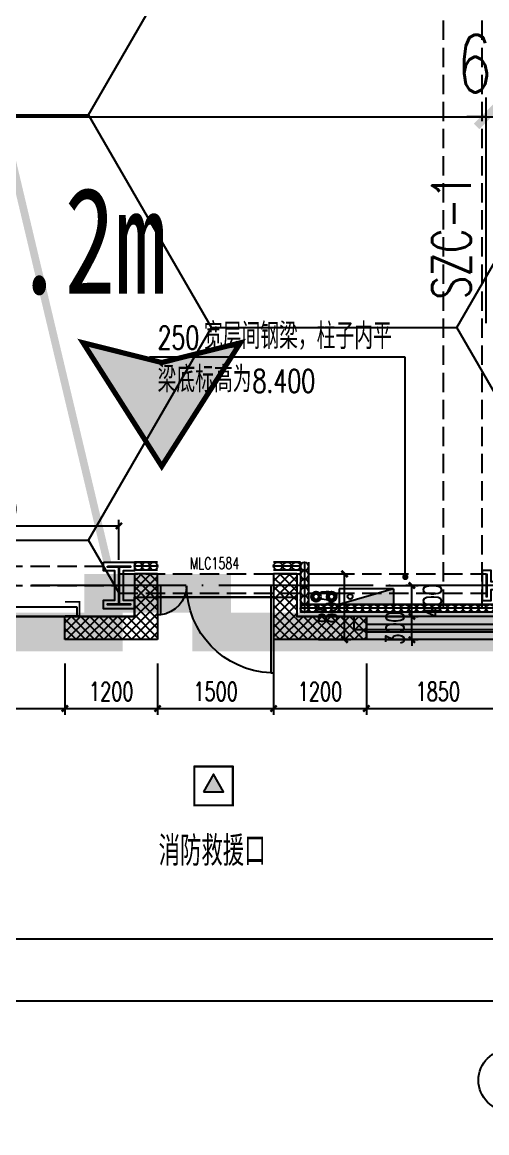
# Model space of a CAD drawing. Extents: x -821772 to -21949, y 506164 to 1049594.
# Drawn here: x -216756 to -210746, y 734747 to 749100 of the extents above; entities that cross this region are included whole.
import ezdxf
from ezdxf.enums import TextEntityAlignment as Align
from ezdxf.xclip import XClip

# ---------------------------------------------------------------- set-up
doc = ezdxf.new("R2010")
doc.units = 0
doc.header["$LTSCALE"] = 1000
doc.header["$MEASUREMENT"] = 0
doc.header["$XCLIPFRAME"] = 2
for name, pattern in [('10平面20250807_t3$0$10平面$0$DASH', [0.35, 0.25, -0.1]), ('10平面20250807_t3$0$CENTER', [2, 1.25, -0.25, 0.25, -0.25]), ('10平面20250807_t3$0$DASH', [0.35, 0.25, -0.1]), ('10平面20250807_t3$0$DOTE', [2.42, 2, -0.2, 0.02, -0.2]), ('ACAD_ISO04W100', [30.5, 24, -3, 0.5, -3]), ('DASH', [0.35, 0.25, -0.1])]:
    doc.linetypes.add(name, pattern=pattern)
doc.layers.get('Defpoints').update_dxf_attribs({"color": 210})
for name, color, linetype, lineweight in [('1-防火分区线', 201, 'DASH', 50), ('10平面20250807_t3$0$LG-ZF消防', 1, 'Continuous', 60), ('10平面20250807_t3$0$S-col', 8, 'Continuous', 0), ('10平面20250807_t3$0$THIN', 8, 'Continuous', 0), ('10平面20250807_t3$0$柱间支撑', 8, '10平面20250807_t3$0$CENTER', 0), ('s疏散距离', 1, 'ACAD_ISO04W100', 18)]:
    doc.layers.add(name, color=color, linetype=linetype, lineweight=lineweight)
for name, color, linetype in [('10平面20250807_t3$0$10平面$0$WINDOW', 8, 'Continuous'), ('10平面20250807_t3$0$10平面$0$WINDOW_TEXT', 8, 'Continuous'), ('10平面20250807_t3$0$A-AXIS-D', 8, 'Continuous'), ('10平面20250807_t3$0$A-AXIS-DOTE', 8, '10平面20250807_t3$0$DOTE'), ('10平面20250807_t3$0$A-AXIS-DP', 8, 'Continuous'), ('10平面20250807_t3$0$A-AXIS-SYMB', 8, 'Continuous'), ('10平面20250807_t3$0$A-HATCH-2', 8, 'Continuous'), ('10平面20250807_t3$0$A-HRAIL', 8, 'Continuous'), ('10平面20250807_t3$0$A-LIN-V', 8, 'Continuous'), ('10平面20250807_t3$0$A-SFCE', 8, 'Continuous'), ('10平面20250807_t3$0$A-TEXT', 8, 'Continuous'), ('10平面20250807_t3$0$A-WINDOW', 8, 'Continuous'), ('10平面20250807_t3$0$AS-WALL', 8, 'Continuous'), ('10平面20250807_t3$0$AS-结构边线层', 8, 'Continuous'), ('10平面20250807_t3$0$DIM_SYMB', 8, 'Continuous'), ('10平面20250807_t3$0$PUB_HATCH', 8, 'Continuous'), ('10平面20250807_t3$0$PUB_TEXT', 8, 'Continuous'), ('10平面20250807_t3$0$RP-N2-01$0$$0$A-WIND-J', 8, 'Continuous'), ('10平面20250807_t3$0$RP-N2-01$0$A-WIND-J', 8, 'Continuous'), ('10平面20250807_t3$0$SB_ZF消火栓', 10, 'Continuous'), ('10平面20250807_t3$0$建-窗', 8, 'Continuous'), ('10平面20250807_t3$0$建-门窗编号', 8, 'Continuous'), ('PUB_HATCH', 8, 'Continuous'), ('SPACE', 7, 'Continuous'), ('指示', 1, 'Continuous')]:
    doc.layers.add(name, color=color, linetype=linetype)
doc.styles.add('10平面20250807_t3$0$10平面$0$_TCH_WINDOW', font='SIMPLEX', dxfattribs={"height": 3.5, "bigfont": 'GBCBIG'})
doc.styles.add('10平面20250807_t3$0$_TCH_DIM', font='SIMPLEX', dxfattribs={"bigfont": 'GBCBIG'})
doc.styles.add('10平面20250807_t3$0$_TCH_DIM_T3', font='SIMPLEX', dxfattribs={"width": 0.705882, "bigfont": 'GBCBIG'})
doc.styles.add('10平面20250807_t3$0$A-WIN-LABEL', font='SIMPLEX', dxfattribs={"bigfont": 'GBCBIG'})
doc.styles.add('10平面20250807_t3$0$TSSD_Rein', font='tj-romans1.shx', dxfattribs={"width": 0.7, "bigfont": 'tj-hztxt.shx'})
doc.styles.add('黑体', font='simhei.ttf', dxfattribs={"width": 0.7})
doc.dimstyles.new('10平面20250807_t3$0$_TCH_ARCH&&100', dxfattribs={"dimtxt": 297.5, "dimasz": 100, "dimexe": 100, "dimexo": 100, "dimgap": 126.25, "dimtad": 1, "dimdec": 0, "dimzin": 0, "dimdsep": 46, "dimtxsty": '10平面20250807_t3$0$_TCH_DIM_T3', "dimblk": '10平面20250807_t3$0$_ArchTick', "dimcen": 0.09, "dimclrt": 7, "dimazin": 2, "dimtfac": 1, "dimtdec": 0, "dimtix": 1, "dimtmove": 2, "dimatfit": 3, "dimfxl": 0, "dimtolj": 1, "dimtzin": 0, "dimarcsym": 0})
doc.dimstyles.new('10平面20250807_t3$0$_TCH_ARCH&&250', dxfattribs={"dimtxt": 743.75, "dimasz": 250, "dimexe": 250, "dimexo": 250, "dimgap": 315.625, "dimtad": 1, "dimdec": 0, "dimzin": 0, "dimdsep": 46, "dimtxsty": '10平面20250807_t3$0$_TCH_DIM_T3', "dimblk": '10平面20250807_t3$0$_ArchTick', "dimcen": 0.09, "dimclrt": 7, "dimazin": 2, "dimtfac": 1, "dimtdec": 0, "dimtix": 1, "dimtmove": 2, "dimatfit": 3, "dimfxl": 0, "dimtolj": 1, "dimtzin": 0, "dimarcsym": 0})
doc.dimstyles.new('10平面20250807_t3$0$_TCH_ARCH&&80', dxfattribs={"dimtxt": 238, "dimasz": 80, "dimexe": 80, "dimexo": 80, "dimgap": 101, "dimtad": 1, "dimdec": 0, "dimzin": 0, "dimdsep": 46, "dimtxsty": '10平面20250807_t3$0$_TCH_DIM_T3', "dimblk": '10平面20250807_t3$0$_ArchTick', "dimcen": 0.09, "dimclrt": 7, "dimazin": 2, "dimtfac": 1, "dimtdec": 0, "dimtix": 1, "dimtmove": 2, "dimatfit": 3, "dimfxl": 0, "dimtolj": 1, "dimtzin": 0, "dimarcsym": 0})
pattern_1 = [(45, (60, 0), (-60.0001, 60.0001), []), (135, (60, 0), (-60.0001, -60.0001), [])]

# ---------------------------------------------------------------- blocks, each defined once
blk = doc.blocks.new('指示')
at = {"layer": '指示'}
blk.add_hatch(color=8, dxfattribs=at).paths.add_polyline_path([(-248568, -61667), (-245540, -56919), (-242513, -61667), (-245540, -60909)])
at = {"layer": '指示', "color": 240, "const_width": 200}
blk.add_lwpolyline([(-248568, -61667), (-245540, -56919), (-242513, -61667), (-245540, -60909)], close=True, dxfattribs=at)
blk = doc.blocks.new('10平面20250807_t3$0$_ArchTick')
at = {"color": 0, "linetype": 'ByBlock', "const_width": 0.4}
blk.add_lwpolyline([(-0.5, -0.5), (0.5, 0.5)], dxfattribs=at)
blk = doc.blocks.new('*D10015')
at = {"layer": '10平面20250807_t3$0$A-AXIS-D', "color": 0, "lineweight": -2}
for p, q in [((-6218, -66440), (-6218, -67667)), ((10282, -66440), (10282, -67667)), ((-6218, -67567), (10282, -67567))]:
    blk.add_line(p, q, dxfattribs=at)
at = {"layer": 'Defpoints', "color": 0}
for p in [(-6218, -66340), (10282, -66340), (10282, -67567)]:
    blk.add_point(p, dxfattribs=at)
at = {"layer": '10平面20250807_t3$0$A-AXIS-D', "color": 0, "lineweight": -2, "xscale": 100, "yscale": 100, "zscale": 100, "rotation": 180}
blk.add_blockref('10平面20250807_t3$0$_ArchTick', (-6218, -67567), dxfattribs=at)
at = {"layer": '10平面20250807_t3$0$A-AXIS-D', "color": 0, "lineweight": -2, "xscale": 100, "yscale": 100, "zscale": 100}
blk.add_blockref('10平面20250807_t3$0$_ArchTick', (10282, -67567), dxfattribs=at)
at = {"layer": '10平面20250807_t3$0$A-AXIS-D', "color": 7, "insert": (2032, -67292), "char_height": 297.5, "attachment_point": 5, "style": '10平面20250807_t3$0$_TCH_DIM_T3'}
blk.add_mtext('\\A1;16500', dxfattribs=at)
blk = doc.blocks.new('*D10024')
at = {"layer": '10平面20250807_t3$0$A-AXIS-D', "color": 0, "lineweight": -2}
for p, q in [((-33818, -66540), (-33818, -68467)), ((92682, -66540), (92682, -68467)), ((-33818, -68367), (92682, -68367))]:
    blk.add_line(p, q, dxfattribs=at)
at = {"layer": 'Defpoints', "color": 0}
for p in [(-33818, -66440), (92682, -66440), (92682, -68367)]:
    blk.add_point(p, dxfattribs=at)
at = {"layer": '10平面20250807_t3$0$A-AXIS-D', "color": 0, "lineweight": -2, "xscale": 100, "yscale": 100, "zscale": 100, "rotation": 180}
blk.add_blockref('10平面20250807_t3$0$_ArchTick', (-33818, -68367), dxfattribs=at)
at = {"layer": '10平面20250807_t3$0$A-AXIS-D', "color": 0, "lineweight": -2, "xscale": 100, "yscale": 100, "zscale": 100}
blk.add_blockref('10平面20250807_t3$0$_ArchTick', (92682, -68367), dxfattribs=at)
at = {"layer": '10平面20250807_t3$0$A-AXIS-D', "color": 7, "insert": (29432, -68092), "char_height": 297.5, "attachment_point": 5, "style": '10平面20250807_t3$0$_TCH_DIM_T3'}
blk.add_mtext('\\A1;126500', dxfattribs=at)
blk = doc.blocks.new('*D10149')
at = {"layer": '10平面20250807_t3$0$A-AXIS-DP', "color": 0, "lineweight": -2}
for p, q in [((2032, -62670), (2032, -62150)), ((2032, -62230), (5232, -62230)), ((5232, -62670), (5232, -62150))]:
    blk.add_line(p, q, dxfattribs=at)
at = {"layer": 'Defpoints', "color": 0}
for p in [(5232, -62230), (2032, -62750), (5232, -62750)]:
    blk.add_point(p, dxfattribs=at)
at = {"layer": '10平面20250807_t3$0$A-AXIS-DP', "color": 0, "lineweight": -2, "xscale": 80, "yscale": 80, "zscale": 80, "rotation": 180}
blk.add_blockref('10平面20250807_t3$0$_ArchTick', (2032, -62230), dxfattribs=at)
at = {"layer": '10平面20250807_t3$0$A-AXIS-DP', "color": 0, "lineweight": -2, "xscale": 80, "yscale": 80, "zscale": 80}
blk.add_blockref('10平面20250807_t3$0$_ArchTick', (5232, -62230), dxfattribs=at)
at = {"layer": '10平面20250807_t3$0$A-AXIS-DP', "color": 7, "insert": (3632, -62010), "char_height": 238, "attachment_point": 5, "style": '10平面20250807_t3$0$_TCH_DIM_T3'}
blk.add_mtext('\\A1;3200', dxfattribs=at)
blk = doc.blocks.new('10平面20250807_t3$0$10平面$0$$DorLib2D$00000126')
at = {"color": 0, "linetype": 'Continuous'}
for p, q in [((-0.532, 0.5), (-0.532, 0.9)), ((0.532, 0.9), (0.532, 0.5))]:
    blk.add_line(p, q, dxfattribs=at)
at = {"color": 0, "linetype": '10平面20250807_t3$0$10平面$0$DASH'}
for p, q in [((-0.532, 0.9), (0.532, 0.9)), ((-0.532, 0.5), (0.532, 0.5))]:
    blk.add_line(p, q, dxfattribs=at)
blk = doc.blocks.new('10平面20250807_t3$0$DOOR2DLIB$SYSLIB$00000123')
at = {"color": 0}
for p, q in [((0.475, -0.0014), (0.475, 0.7521)), ((0.475, 0.7521), (0.5, 0.7521)), ((0.5, -0.0014), (0.5, 0.7521)), ((-0.5, 0), (-0.5, 0.252)), ((-0.475, 0.252), (-0.5, 0.252)), ((-0.475, 0), (-0.475, 0.252)), ((-0.475, 0), (-0.5, 0)), ((0.475, -0.0014), (0.5, -0.0014))]:
    blk.add_line(p, q, dxfattribs=at)
for centre, radius, start, end in [((0.5046, -0.0019), 0.7546, 92.24927, 179.72377), ((-0.5008, 0.0026), 0.2508, 359.78987, 84.09744)]:
    blk.add_arc(centre, radius, start, end, dxfattribs=at)
blk = doc.blocks.new('10平面20250807_t3$0$G$C325EBD4F')
at = {"layer": '10平面20250807_t3$0$PUB_HATCH'}
h = blk.add_hatch(dxfattribs=at)
h.set_pattern_fill('多孔材料', color=256, scale=30, style=0)
h.set_pattern_definition(pattern_1)
h.paths.add_polyline_path([(3700, -50), (3700, 250), (3400, 250)])
h = blk.add_hatch(dxfattribs=at)
h.set_pattern_fill('多孔材料', color=256, scale=30, style=0)
h.set_pattern_definition(pattern_1)
h.paths.add_polyline_path([(3700, -50), (3400, 250), (3400, -300), (3700, -600)])
h = blk.add_hatch(dxfattribs=at)
h.set_pattern_fill('多孔材料', color=256, scale=30, style=0)
h.set_pattern_definition(pattern_1)
h.paths.add_polyline_path([(5500, 250), (5200, 250), (5200, -50)])
h = blk.add_hatch(dxfattribs=at)
h.set_pattern_fill('多孔材料', color=256, scale=30, style=0)
h.set_pattern_definition(pattern_1)
h.paths.add_polyline_path([(5500, 250), (5200, -50), (5200, -600), (5500, -300)])
h = blk.add_hatch(dxfattribs=at)
h.set_pattern_fill('多孔材料', color=256, scale=30, style=0)
h.set_pattern_definition(pattern_1)
h.paths.add_polyline_path([(3700, -600), (3400, -300), (2500, -300), (2500, -600)])
h = blk.add_hatch(dxfattribs=at)
h.set_pattern_fill('多孔材料', color=256, scale=30, style=0)
h.set_pattern_definition(pattern_1)
h.paths.add_polyline_path([(6400, -300), (5500, -300), (5200, -600), (6400, -600)])
at = {"layer": '10平面20250807_t3$0$10平面$0$WINDOW'}
blk.add_line((5200, -50), (3700, -50), dxfattribs=at)
at = {"layer": '10平面20250807_t3$0$AS-WALL'}
for p, q in [((3700, 250), (3400, 250)), ((3400, 250), (3400, -300)), ((3700, -50), (3700, 250)), ((5500, 250), (5200, 250)), ((5200, 250), (5200, -50)), ((5500, 250), (5500, -300)), ((3700, -50), (3700, -600)), ((5200, -50), (5200, -600)), ((3400, -300), (2500, -300)), ((2500, -600), (2500, -300)), ((6400, -300), (5500, -300)), ((6400, -600), (6400, -300)), ((3700, -600), (2500, -600)), ((6400, -600), (5200, -600))]:
    blk.add_line(p, q, dxfattribs=at)
at = {"layer": '10平面20250807_t3$0$10平面$0$WINDOW'}
ref = blk.add_blockref('10平面20250807_t3$0$DOOR2DLIB$SYSLIB$00000123', (4450, 100), dxfattribs=dict(at, xscale=-1500, yscale=1500, zscale=300, rotation=180.0000000000445))
ref.add_attrib('A', 'MLC1584', (4117, 313), dxfattribs={"layer": '10平面20250807_t3$0$10平面$0$WINDOW_TEXT', "ltscale": 500, "height": 148.8, "style": '10平面20250807_t3$0$10平面$0$_TCH_WINDOW', "width": 0.705882})
ref = blk.add_blockref('10平面20250807_t3$0$10平面$0$$DorLib2D$00000126', (0, -450), dxfattribs=dict(at, xscale=5000, yscale=-300, zscale=300, rotation=180.0000000000008))
ref.add_attrib('A', 'JLM5050', (-301, -594), dxfattribs={"layer": '10平面20250807_t3$0$10平面$0$WINDOW_TEXT', "ltscale": 500, "height": 148.8, "style": '10平面20250807_t3$0$10平面$0$_TCH_WINDOW', "width": 0.705882})
blk = doc.blocks.new('10平面20250807_t3$0$43243')
at = {"layer": '10平面20250807_t3$0$AS-结构边线层'}
blk.add_lwpolyline([(-230898, 832220), (-254254, 760236), (-254254, 741420), (-248304, 741420), (-248304, 741670), (-246204, 741670), (-246204, 741420), (-231804, 741420), (-231804, 741670), (-229704, 741670), (-229704, 741420), (-228964, 741420), (-228964, 741250), (-222244, 741250), (-222244, 741420), (-215304, 741420), (-215304, 741670), (-213204, 741670), (-213204, 741420), (-212464, 741420), (-212464, 741250), (-205744, 741250)], dxfattribs=at)
blk = doc.blocks.new('10平面20250807_t3$0$_FZH')
at = {"layer": '10平面20250807_t3$0$A-HATCH-2'}
blk.add_lwpolyline([(-0.437, -0.25), (-0.437, 0.25), (-0.297, 0.25), (-0.297, 0.067), (0.298, 0.067), (0.298, 0.25), (0.438, 0.25), (0.438, -0.25), (0.298, -0.25), (0.298, -0.068), (-0.297, -0.068), (-0.297, -0.25)], close=True, dxfattribs=at)
at = {"layer": '10平面20250807_t3$0$S-col'}
blk.add_lwpolyline([(-0.375, -0.188), (-0.375, 0.187), (-0.36, 0.187), (-0.36, 0.005), (0.36, 0.005), (0.36, 0.187), (0.375, 0.187), (0.375, -0.188), (0.36, -0.188), (0.36, -0.005), (-0.36, -0.005), (-0.36, -0.188)], close=True, dxfattribs=at)
blk = doc.blocks.new('10平面20250807_t3$0$342343243')
at = {"layer": '10平面20250807_t3$0$A-AXIS-DP', "color": 5}
blk.add_lwpolyline([(-155704, 832070), (-155404, 832070), (-155404, 832058), (-155550, 832058), (-155550, 831582), (-155404, 831582), (-155404, 831570), (-155704, 831570), (-155704, 831582), (-155558, 831582), (-155558, 832058), (-155704, 832058), (-155704, 832070)], close=True, dxfattribs=at)
at = {"layer": '10平面20250807_t3$0$A-HATCH-2'}
blk.add_lwpolyline([(-155754, 832120), (-155354, 832120), (-155354, 832008), (-155500, 832008), (-155500, 831632), (-155354, 831632), (-155354, 831520), (-155754, 831520), (-155754, 831632), (-155608, 831632), (-155608, 832008), (-155754, 832008)], close=True, dxfattribs=at)
blk = doc.blocks.new('10平面20250807_t3$0$w4234324')
at = {"xscale": 800.0000000000005, "yscale": 800.0000000000005, "zscale": 800.0000000000005}
blk.add_blockref('10平面20250807_t3$0$_FZH', (-210454, 741820), dxfattribs=at)
blk.add_blockref('10平面20250807_t3$0$_FZH', (-210454, 741820), dxfattribs=at)
at = {"layer": '10平面20250807_t3$0$A-AXIS-DP'}
blk.add_blockref('10平面20250807_t3$0$342343243', (-59950, -90000), dxfattribs=at)
blk = doc.blocks.new('*D10442')
at = {"layer": '10平面20250807_t3$0$A-WINDOW', "color": 0, "lineweight": -2}
for p, q in [((-210754, 745210), (-210754, 748127)), ((-210154, 745210), (-210154, 748127)), ((-210754, 747877), (-211004, 747877)), ((-210754, 747877), (-210154, 747877)), ((-210154, 747877), (-209904, 747877))]:
    blk.add_line(p, q, dxfattribs=at)
at = {"layer": 'Defpoints', "color": 0}
for p in [(-210154, 747877), (-210754, 744960), (-210154, 744960)]:
    blk.add_point(p, dxfattribs=at)
at = {"layer": '10平面20250807_t3$0$A-WINDOW', "color": 0, "lineweight": -2, "xscale": 250, "yscale": 250, "zscale": 250}
blk.add_blockref('10平面20250807_t3$0$_ArchTick', (-210754, 747877), dxfattribs=at)
at = {"layer": '10平面20250807_t3$0$A-WINDOW', "color": 0, "lineweight": -2, "xscale": 250, "yscale": 250, "zscale": 250, "rotation": 180}
blk.add_blockref('10平面20250807_t3$0$_ArchTick', (-210154, 747877), dxfattribs=at)
at = {"layer": '10平面20250807_t3$0$A-WINDOW', "color": 7, "insert": (-210454, 748564), "char_height": 743.8, "attachment_point": 5, "style": '10平面20250807_t3$0$_TCH_DIM_T3'}
blk.add_mtext('\\A1;600', dxfattribs=at)
blk = doc.blocks.new('*D10443')
at = {"layer": '10平面20250807_t3$0$A-WINDOW', "color": 0, "lineweight": -2}
for p, q in [((-226654, 745210), (-226654, 748127)), ((-210754, 745210), (-210754, 748127)), ((-226654, 747877), (-210754, 747877))]:
    blk.add_line(p, q, dxfattribs=at)
at = {"layer": 'Defpoints', "color": 0}
for p in [(-210754, 747877), (-226654, 744960), (-210754, 744960)]:
    blk.add_point(p, dxfattribs=at)
at = {"layer": '10平面20250807_t3$0$A-WINDOW', "color": 0, "lineweight": -2, "xscale": 250, "yscale": 250, "zscale": 250, "rotation": 180}
blk.add_blockref('10平面20250807_t3$0$_ArchTick', (-226654, 747877), dxfattribs=at)
at = {"layer": '10平面20250807_t3$0$A-WINDOW', "color": 0, "lineweight": -2, "xscale": 250, "yscale": 250, "zscale": 250}
blk.add_blockref('10平面20250807_t3$0$_ArchTick', (-210754, 747877), dxfattribs=at)
at = {"layer": '10平面20250807_t3$0$A-WINDOW', "color": 7, "insert": (-218704, 748564), "char_height": 743.8, "attachment_point": 5, "style": '10平面20250807_t3$0$_TCH_DIM_T3'}
blk.add_mtext('\\A1;15900', dxfattribs=at)
blk = doc.blocks.new('10平面20250807_t3$0$RP-N2-01$0$$0$xfjy')
at = {"layer": '10平面20250807_t3$0$RP-N2-01$0$$0$A-WIND-J'}
h = blk.add_hatch(color=256, dxfattribs=at)
h.dxf.hatch_style = 1
h.paths.add_polyline_path([(1141876, -26214), (1142135, -26214), (1142005, -25989)])
at = {"layer": '10平面20250807_t3$0$RP-N2-01$0$$0$A-WIND-J', "const_width": 25}
blk.add_lwpolyline([(1141755, -25889), (1141755, -26389), (1142255, -26389), (1142255, -25889)], close=True, dxfattribs=at)
at = {"layer": '10平面20250807_t3$0$RP-N2-01$0$$0$A-WIND-J'}
for points in [[(1141755, -26389), (1142255, -26389), (1142255, -25889), (1141755, -25889)], [(1141876, -26214), (1142135, -26214), (1142005, -25989)]]:
    blk.add_lwpolyline(points, close=True, dxfattribs=at)
blk = doc.blocks.new('10平面20250807_t3$0$RP-N2-01$0$xfjy')
at = {"layer": '10平面20250807_t3$0$RP-N2-01$0$$0$A-WIND-J'}
blk.add_blockref('10平面20250807_t3$0$RP-N2-01$0$$0$xfjy', (0, 0), dxfattribs=at)
blk = doc.blocks.new('10平面20250807_t3$0$1232')
at = {"layer": '10平面20250807_t3$0$RP-N2-01$0$A-WIND-J'}
blk.add_blockref('10平面20250807_t3$0$RP-N2-01$0$xfjy', (-1356285, 765369, 0), dxfattribs=at)
at = {"layer": '10平面20250807_t3$0$A-TEXT', "style": '10平面20250807_t3$0$_TCH_DIM'}
blk.add_text('消防救援口', height=384.1, dxfattribs=at).set_placement((-214991, 738197, 0))
blk = doc.blocks.new('10平面20250807_t3$0$23124232432')
at = {"layer": '10平面20250807_t3$0$THIN', "style": '10平面20250807_t3$0$TSSD_Rein', "width": 0.7}
blk.add_text('SZC-1', height=500, rotation=90, dxfattribs=at).set_placement((-210804, 746320), align=Align.BOTTOM_CENTER)
blk = doc.blocks.new('10平面20250807_t3$0$3333')
at = {"layer": '10平面20250807_t3$0$A-SFCE', "const_width": 20}
blk.add_lwpolyline([(-227064, 766320), (-227064, 766510), (-227244, 766510), (-227244, 766320)], dxfattribs=at)
blk = doc.blocks.new('10平面20250807_t3$0$99平面图例外参$0$$LinePat$圆环')
for points in [[(0, 150), (300, 150)], [(0, 0), (300, 0)], [(0, -150), (300, -150)]]:
    blk.add_lwpolyline(points)
at = {"color": 0}
blk.add_circle((150, 0), 150, dxfattribs=at)
blk = doc.blocks.new('10平面20250807_t3$0$34242343243')
at = {"layer": '10平面20250807_t3$0$A-HRAIL'}
for p, xscale, yscale, zscale, rotation in [((-215204, 742070), 0.333333312028715, 0.3333333333333333, 0.3333333333333333, 180), ((-215104, 742070), 0.333333312028715, 0.3333333333333333, 0.3333333333333333, 180), ((-215004, 742070), 0.333333312028715, 0.3333333333333333, 0.3333333333333333, 180), ((-213388, 742070), 0.3888888888074629, 0.3333333333333333, 0.3333333333333333, 180), ((-213271, 742070), 0.3888888888074629, 0.3333333333333333, 0.3333333333333333, 180), ((-213154, 742070), 0.3888888888074629, 0.3333333333333333, 0.3333333333333333, 180), ((-213104, 742120), 0.3611111227129974, 0.3333333333333333, 0.3333333333333333, 270), ((-213104, 742012), 0.3611111227129974, 0.3333333333333333, 0.3333333333333333, 270), ((-213104, 741903), 0.3611111227129974, 0.3333333333333333, 0.3333333333333333, 270), ((-213104, 741795), 0.3611111227129974, 0.3333333333333333, 0.3333333333333333, 270), ((-213104, 741687), 0.3611111227129974, 0.3333333333333333, 0.3333333333333333, 270), ((-213104, 741578), 0.3611111227129974, 0.3333333333333333, 0.3333333333333333, 270), ((-213054, 741526), 0.3333333334243607, 0.3333333334243607, 0.3333333334243607, 180), ((-212954, 741526), 0.3333333334243607, 0.3333333334243607, 0.3333333334243607, 180), ((-212854, 741526), 0.3333333334243607, 0.3333333334243607, 0.3333333334243607, 180), ((-212754, 741526), 0.3333333334243607, 0.3333333334243607, 0.3333333334243607, 180), ((-212654, 741526), 0.3333333334243607, 0.3333333334243607, 0.3333333334243607, 180), ((-212554, 741526), 0.3333333334243607, 0.3333333334243607, 0.3333333334243607, 180), ((-212454, 741526), 0.3333333334243607, 0.3333333334243607, 0.3333333334243607, 180), ((-212354, 741526), 0.3333333334243607, 0.3333333334243607, 0.3333333334243607, 180), ((-212254, 741526), 0.3333333334243607, 0.3333333334243607, 0.3333333334243607, 180), ((-212154, 741526), 0.3333333334243607, 0.3333333334243607, 0.3333333334243607, 180), ((-212054, 741526), 0.3333333334243607, 0.3333333334243607, 0.3333333334243607, 180), ((-211954, 741526), 0.3333333334243607, 0.3333333334243607, 0.3333333334243607, 180), ((-211854, 741526), 0.3333333334243607, 0.3333333334243607, 0.3333333334243607, 180), ((-211754, 741526), 0.3333333334243607, 0.3333333334243607, 0.3333333334243607, 180), ((-211654, 741526), 0.3333333334243607, 0.3333333334243607, 0.3333333334243607, 180), ((-211554, 741526), 0.3333333334243607, 0.3333333334243607, 0.3333333334243607, 180), ((-211454, 741526), 0.3333333334243607, 0.3333333334243607, 0.3333333334243607, 180), ((-211354, 741526), 0.3333333334243607, 0.3333333334243607, 0.3333333334243607, 180), ((-211254, 741526), 0.3333333334243607, 0.3333333334243607, 0.3333333334243607, 180), ((-211154, 741526), 0.3333333334243607, 0.3333333334243607, 0.3333333334243607, 180), ((-211054, 741526), 0.3333333334243607, 0.3333333334243607, 0.3333333334243607, 180), ((-210954, 741526), 0.3333333334243607, 0.3333333334243607, 0.3333333334243607, 180), ((-210854, 741526), 0.3333333334243607, 0.3333333334243607, 0.3333333334243607, 180), ((-210754, 741526), 0.3333333334243607, 0.3333333334243607, 0.3333333334243607, 180), ((-210654, 741526), 0.3333333334243607, 0.3333333334243607, 0.3333333334243607, 180)]:
    blk.add_blockref('10平面20250807_t3$0$99平面图例外参$0$$LinePat$圆环', p, dxfattribs=dict(at, xscale=xscale, yscale=yscale, zscale=zscale, rotation=rotation))
at = {"layer": '10平面20250807_t3$0$A-SFCE', "rotation": 270}
blk.add_blockref('10平面20250807_t3$0$3333', (-982524, 514366), dxfattribs=at)
blk = doc.blocks.new('10平面20250807_t3$0$A$C5D961328')
at = {"layer": '10平面20250807_t3$0$SB_ZF消火栓'}
blk.add_hatch(color=256, dxfattribs=at).paths.add_polyline_path([(0, 40), (700, 40), (700, 240)])
at = {"layer": '10平面20250807_t3$0$A-LIN-V', "ltscale": 500}
blk.add_circle((350, 40), 10001, dxfattribs=at)
at = {"layer": '10平面20250807_t3$0$SB_ZF消火栓'}
for p, q in [((700, 240), (0, 240)), ((0, 240), (0, 40)), ((700, 240), (0, 40)), ((700, 240), (700, 40)), ((0, 40), (700, 40))]:
    blk.add_line(p, q, dxfattribs=at)
at = {"layer": '10平面20250807_t3$0$SB_ZF消火栓', "color": 1}
blk.add_circle((140, 140), 32.5, dxfattribs=at)
blk = doc.blocks.new('10平面20250807_t3$0$43242343')
at = {"layer": '10平面20250807_t3$0$LG-ZF消防', "linetype": 'Continuous'}
for centre in [(-212954, 741676), (-212754, 741676)]:
    blk.add_circle(centre, 50, dxfattribs=at)
blk = doc.blocks.new('10平面20250807_t3$0$234243242332')
at = {"layer": '10平面20250807_t3$0$LG-ZF消防', "linetype": 'Continuous'}
blk.add_blockref('10平面20250807_t3$0$43242343', (0, 0), dxfattribs=at)
at = {"layer": '10平面20250807_t3$0$SB_ZF消火栓'}
blk.add_blockref('10平面20250807_t3$0$A$C5D961328', (-212654, 741536), dxfattribs=at)
blk = doc.blocks.new('*D11862')
at = {"layer": '10平面20250807_t3$0$A-AXIS-DP', "color": 0, "lineweight": -2}
for p, q in [((-211715, 741420), (-211715, 741500)), ((-212054, 741420), (-211635, 741420)), ((-211715, 741120), (-211715, 741420)), ((-212054, 741120), (-211635, 741120)), ((-211715, 741120), (-211715, 741040))]:
    blk.add_line(p, q, dxfattribs=at)
at = {"layer": 'Defpoints', "color": 0}
for p in [(-212134, 741420), (-211715, 741420), (-212134, 741120)]:
    blk.add_point(p, dxfattribs=at)
at = {"layer": '10平面20250807_t3$0$A-AXIS-DP', "color": 0, "lineweight": -2, "xscale": 80, "yscale": 80, "zscale": 80}
for p, rotation in [((-211715, 741420), 270), ((-211715, 741120), 90)]:
    blk.add_blockref('10平面20250807_t3$0$_ArchTick', p, dxfattribs=dict(at, rotation=rotation))
at = {"layer": '10平面20250807_t3$0$A-AXIS-DP', "color": 7, "insert": (-211935, 741270), "char_height": 238, "attachment_point": 5, "rotation": 90, "style": '10平面20250807_t3$0$_TCH_DIM_T3'}
blk.add_mtext('\\A1;300', dxfattribs=at)
blk = doc.blocks.new('*D11863')
at = {"layer": '10平面20250807_t3$0$A-AXIS-DP', "color": 0, "lineweight": -2}
for p, q in [((-212054, 741820), (-211635, 741820)), ((-211715, 741420), (-211715, 741820)), ((-212054, 741420), (-211635, 741420))]:
    blk.add_line(p, q, dxfattribs=at)
at = {"layer": 'Defpoints', "color": 0}
for p in [(-212134, 741820), (-211715, 741820), (-212134, 741420)]:
    blk.add_point(p, dxfattribs=at)
at = {"layer": '10平面20250807_t3$0$A-AXIS-DP', "color": 0, "lineweight": -2, "xscale": 80, "yscale": 80, "zscale": 80}
for p, rotation in [((-211715, 741820), 90), ((-211715, 741420), 270)]:
    blk.add_blockref('10平面20250807_t3$0$_ArchTick', p, dxfattribs=dict(at, rotation=rotation))
at = {"layer": '10平面20250807_t3$0$A-AXIS-DP', "color": 7, "insert": (-211450, 741620), "char_height": 238, "attachment_point": 5, "rotation": 90, "style": '10平面20250807_t3$0$_TCH_DIM_T3'}
blk.add_mtext('\\A1;400', dxfattribs=at)
blk = doc.blocks.new('*D11884')
at = {"layer": '10平面20250807_t3$0$A-AXIS-DP', "color": 0, "lineweight": -2}
for p, q in [((-212924, 741970), (-212505, 741970)), ((-212585, 741120), (-212585, 741970)), ((-212924, 741120), (-212505, 741120))]:
    blk.add_line(p, q, dxfattribs=at)
at = {"layer": 'Defpoints', "color": 0}
for p in [(-213004, 741970), (-212585, 741970), (-213004, 741120)]:
    blk.add_point(p, dxfattribs=at)
at = {"layer": '10平面20250807_t3$0$A-AXIS-DP', "color": 0, "lineweight": -2, "xscale": 80, "yscale": 80, "zscale": 80}
for p, rotation in [((-212585, 741970), 90), ((-212585, 741120), 270)]:
    blk.add_blockref('10平面20250807_t3$0$_ArchTick', p, dxfattribs=dict(at, rotation=rotation))
at = {"layer": '10平面20250807_t3$0$A-AXIS-DP', "color": 7, "insert": (-212805, 741545), "char_height": 238, "attachment_point": 5, "rotation": 90, "style": '10平面20250807_t3$0$_TCH_DIM_T3'}
blk.add_mtext('\\A1;850', dxfattribs=at)
blk = doc.blocks.new('*D12258')
at = {"layer": '10平面20250807_t3$0$A-AXIS-DP', "color": 0, "lineweight": -2}
for p, q in [((-218704, 740810), (-218704, 740150)), ((-216204, 740810), (-216204, 740150)), ((-218704, 740230), (-216204, 740230))]:
    blk.add_line(p, q, dxfattribs=at)
at = {"layer": 'Defpoints', "color": 0}
for p in [(-218704, 740890), (-216204, 740890), (-216204, 740230)]:
    blk.add_point(p, dxfattribs=at)
at = {"layer": '10平面20250807_t3$0$A-AXIS-DP', "color": 0, "lineweight": -2, "xscale": 80, "yscale": 80, "zscale": 80, "rotation": 180}
blk.add_blockref('10平面20250807_t3$0$_ArchTick', (-218704, 740230), dxfattribs=at)
at = {"layer": '10平面20250807_t3$0$A-AXIS-DP', "color": 0, "lineweight": -2, "xscale": 80, "yscale": 80, "zscale": 80}
blk.add_blockref('10平面20250807_t3$0$_ArchTick', (-216204, 740230), dxfattribs=at)
at = {"layer": '10平面20250807_t3$0$A-AXIS-DP', "color": 7, "insert": (-217454, 740450), "char_height": 238, "attachment_point": 5, "style": '10平面20250807_t3$0$_TCH_DIM_T3'}
blk.add_mtext('\\A1;2500', dxfattribs=at)
blk = doc.blocks.new('*D12259')
at = {"layer": '10平面20250807_t3$0$A-AXIS-DP', "color": 0, "lineweight": -2}
for p, q in [((-216204, 740810), (-216204, 740150)), ((-215004, 740810), (-215004, 740150)), ((-216204, 740230), (-215004, 740230))]:
    blk.add_line(p, q, dxfattribs=at)
at = {"layer": 'Defpoints', "color": 0}
for p in [(-216204, 740890), (-215004, 740890), (-215004, 740230)]:
    blk.add_point(p, dxfattribs=at)
at = {"layer": '10平面20250807_t3$0$A-AXIS-DP', "color": 0, "lineweight": -2, "xscale": 80, "yscale": 80, "zscale": 80, "rotation": 180}
blk.add_blockref('10平面20250807_t3$0$_ArchTick', (-216204, 740230), dxfattribs=at)
at = {"layer": '10平面20250807_t3$0$A-AXIS-DP', "color": 0, "lineweight": -2, "xscale": 80, "yscale": 80, "zscale": 80}
blk.add_blockref('10平面20250807_t3$0$_ArchTick', (-215004, 740230), dxfattribs=at)
at = {"layer": '10平面20250807_t3$0$A-AXIS-DP', "color": 7, "insert": (-215604, 740450), "char_height": 238, "attachment_point": 5, "style": '10平面20250807_t3$0$_TCH_DIM_T3'}
blk.add_mtext('\\A1;1200', dxfattribs=at)
blk = doc.blocks.new('*D12260')
at = {"layer": '10平面20250807_t3$0$A-AXIS-DP', "color": 0, "lineweight": -2}
for p, q in [((-215004, 740810), (-215004, 740150)), ((-213504, 740810), (-213504, 740150)), ((-215004, 740230), (-213504, 740230))]:
    blk.add_line(p, q, dxfattribs=at)
at = {"layer": 'Defpoints', "color": 0}
for p in [(-215004, 740890), (-213504, 740890), (-213504, 740230)]:
    blk.add_point(p, dxfattribs=at)
at = {"layer": '10平面20250807_t3$0$A-AXIS-DP', "color": 0, "lineweight": -2, "xscale": 80, "yscale": 80, "zscale": 80, "rotation": 180}
blk.add_blockref('10平面20250807_t3$0$_ArchTick', (-215004, 740230), dxfattribs=at)
at = {"layer": '10平面20250807_t3$0$A-AXIS-DP', "color": 0, "lineweight": -2, "xscale": 80, "yscale": 80, "zscale": 80}
blk.add_blockref('10平面20250807_t3$0$_ArchTick', (-213504, 740230), dxfattribs=at)
at = {"layer": '10平面20250807_t3$0$A-AXIS-DP', "color": 7, "insert": (-214254, 740450), "char_height": 238, "attachment_point": 5, "style": '10平面20250807_t3$0$_TCH_DIM_T3'}
blk.add_mtext('\\A1;1500', dxfattribs=at)
blk = doc.blocks.new('*D12261')
at = {"layer": '10平面20250807_t3$0$A-AXIS-DP', "color": 0, "lineweight": -2}
for p, q in [((-213504, 740810), (-213504, 740150)), ((-212304, 740810), (-212304, 740150)), ((-213504, 740230), (-212304, 740230))]:
    blk.add_line(p, q, dxfattribs=at)
at = {"layer": 'Defpoints', "color": 0}
for p in [(-213504, 740890), (-212304, 740890), (-212304, 740230)]:
    blk.add_point(p, dxfattribs=at)
at = {"layer": '10平面20250807_t3$0$A-AXIS-DP', "color": 0, "lineweight": -2, "xscale": 80, "yscale": 80, "zscale": 80, "rotation": 180}
blk.add_blockref('10平面20250807_t3$0$_ArchTick', (-213504, 740230), dxfattribs=at)
at = {"layer": '10平面20250807_t3$0$A-AXIS-DP', "color": 0, "lineweight": -2, "xscale": 80, "yscale": 80, "zscale": 80}
blk.add_blockref('10平面20250807_t3$0$_ArchTick', (-212304, 740230), dxfattribs=at)
at = {"layer": '10平面20250807_t3$0$A-AXIS-DP', "color": 7, "insert": (-212904, 740450), "char_height": 238, "attachment_point": 5, "style": '10平面20250807_t3$0$_TCH_DIM_T3'}
blk.add_mtext('\\A1;1200', dxfattribs=at)
blk = doc.blocks.new('*D12262')
at = {"layer": '10平面20250807_t3$0$A-AXIS-DP', "color": 0, "lineweight": -2}
for p, q in [((-212304, 740810), (-212304, 740150)), ((-210454, 740810), (-210454, 740150)), ((-212304, 740230), (-210454, 740230))]:
    blk.add_line(p, q, dxfattribs=at)
at = {"layer": 'Defpoints', "color": 0}
for p in [(-212304, 740890), (-210454, 740890), (-210454, 740230)]:
    blk.add_point(p, dxfattribs=at)
at = {"layer": '10平面20250807_t3$0$A-AXIS-DP', "color": 0, "lineweight": -2, "xscale": 80, "yscale": 80, "zscale": 80, "rotation": 180}
blk.add_blockref('10平面20250807_t3$0$_ArchTick', (-212304, 740230), dxfattribs=at)
at = {"layer": '10平面20250807_t3$0$A-AXIS-DP', "color": 0, "lineweight": -2, "xscale": 80, "yscale": 80, "zscale": 80}
blk.add_blockref('10平面20250807_t3$0$_ArchTick', (-210454, 740230), dxfattribs=at)
at = {"layer": '10平面20250807_t3$0$A-AXIS-DP', "color": 7, "insert": (-211379, 740450), "char_height": 238, "attachment_point": 5, "style": '10平面20250807_t3$0$_TCH_DIM_T3'}
blk.add_mtext('\\A1;1850', dxfattribs=at)
blk = doc.blocks.new('10平面20250807_t3$0$WINDOW2DLIB$DYNSTYLE$00000005')
at = {"color": 0}
for points in [[(-0.5, 0.5), (-0.5, -0.5)], [(-0.5, 0.5), (0.5, 0.5)], [(0.5, -0.5), (0.5, 0.5)], [(0.5, 0.1667), (-0.5, 0.1667)], [(0.5, -0.1667), (-0.5, -0.1667)], [(-0.5, -0.5), (0.5, -0.5)]]:
    blk.add_lwpolyline(points, dxfattribs=at)
blk = doc.blocks.new('10平面20250807_t3$0$dote')
at = {"layer": '10平面20250807_t3$0$A-AXIS-D'}
blk.add_circle((10282.2, -69393.9), 400, dxfattribs=at)
at = {"layer": '10平面20250807_t3$0$A-AXIS-DOTE'}
blk.add_line((76282.2, -63000), (-41310, -63000), dxfattribs=at)
at = {"layer": '10平面20250807_t3$0$A-AXIS-D'}
for base, p1, p2, picture, middle in [((92682.2, -68366.7), (-33817.8, -66440), (92682.2, -66440), '*D10024', (29432.2, -68091.7)), ((10282.2, -67566.7), (-6217.8, -66340), (10282.2, -66340), '*D10015', (2032.2, -67291.7))]:
    dim = blk.add_linear_dim(base=base, p1=p1, p2=p2, angle=0, dimstyle='10平面20250807_t3$0$_TCH_ARCH&&100', override={"dimgap": 0}, dxfattribs=at)
    dim.commit()
    dim.dimension.update_dxf_attribs({"geometry": picture, "text_midpoint": middle, "dimtype": 129})
at = {"layer": '10平面20250807_t3$0$A-AXIS-DP'}
dim = blk.add_aligned_dim(p1=(2032.2, -62750), p2=(5232.2, -62750), distance=520, dimstyle='10平面20250807_t3$0$_TCH_ARCH&&80', dxfattribs=at)
dim.commit()
dim.dimension.update_dxf_attribs({"geometry": '*D10149', "text_midpoint": (3632.2, -62010)})
blk = doc.blocks.new('10平面20250807_t3$0$3243243')
at = {"layer": '10平面20250807_t3$0$A-AXIS-SYMB'}
for p, q in [((-211800, 744770), (-215110, 744770)), ((-211800, 741930), (-211800, 744770))]:
    blk.add_line(p, q, dxfattribs=at)
at = {"layer": '10平面20250807_t3$0$A-AXIS-SYMB', "const_width": 40}
blk.add_lwpolyline([(-211800, 741910, 1), (-211800, 741950, 1)], format="xyb", close=True, dxfattribs=at)
at = {"layer": '10平面20250807_t3$0$A-HATCH-2', "linetype": '10平面20250807_t3$0$DASH'}
for p, q in [((-211304.2, 741520), (-211304.2, 832220)), ((-210804.2, 741520), (-210804.2, 832220))]:
    blk.add_line(p, q, dxfattribs=at)
at = {"layer": '10平面20250807_t3$0$A-SFCE', "color": 3, "linetype": '10平面20250807_t3$0$DASH'}
for p, q in [((-221900.2, 742070), (-215508.2, 742070)), ((-221900.2, 741820), (-215508.2, 741820))]:
    blk.add_line(p, q, dxfattribs=at)
at = {"layer": '10平面20250807_t3$0$A-SFCE', "color": 2, "linetype": '10平面20250807_t3$0$DASH'}
for p, q in [((-215508.2, 741970), (-210754.2, 741970)), ((-215508.2, 741720), (-210754.2, 741720))]:
    blk.add_line(p, q, dxfattribs=at)
at = {"layer": '10平面20250807_t3$0$PUB_TEXT', "style": '10平面20250807_t3$0$_TCH_DIM'}
for s, p in [('宽层间钢梁，柱子内平', (-214405, 744875)), ('梁底标高为', (-215005, 744315))]:
    blk.add_text(s, height=337.59, dxfattribs=at).set_placement(p)
at = {"layer": '10平面20250807_t3$0$PUB_TEXT', "style": '10平面20250807_t3$0$_TCH_DIM', "width": 0.705882}
for s, p in [('250', (-215005, 744875)), ('8.400', (-213776.3, 744315))]:
    blk.add_text(s, height=297.5, dxfattribs=at).set_placement(p)
at = {"layer": '10平面20250807_t3$0$A-WINDOW'}
for p1, p2, picture, middle in [((-226654.2, 744960), (-210754.2, 744960), '*D10443', (-218704.2, 748564.2)), ((-210754.2, 744960), (-210154.2, 744960), '*D10442', (-210454.2, 748564.2))]:
    dim = blk.add_aligned_dim(p1=p1, p2=p2, distance=2916.7, dimstyle='10平面20250807_t3$0$_TCH_ARCH&&250', dxfattribs=at)
    dim.commit()
    dim.dimension.update_dxf_attribs({"geometry": picture, "text_midpoint": middle})
blk = doc.blocks.new('10平面20250807_t3')
at = {"layer": '10平面20250807_t3$0$AS-WALL'}
blk.add_line((-212304.2, 741420), (-212304.2, 741120), dxfattribs=at)
blk.add_blockref('10平面20250807_t3$0$1232', (0, 0))
at = {"layer": '10平面20250807_t3$0$A-AXIS-DP'}
blk.add_blockref('10平面20250807_t3$0$3243243', (0, 0), dxfattribs=at)
at = {"layer": '10平面20250807_t3$0$A-WINDOW'}
for name in ['10平面20250807_t3$0$43243', '10平面20250807_t3$0$w4234324']:
    blk.add_blockref(name, (0, 0), dxfattribs=at)
at = {"layer": '10平面20250807_t3$0$AS-WALL'}
for name, p in [('10平面20250807_t3$0$dote', (-220736.4, 804820)), ('10平面20250807_t3$0$G$C325EBD4F', (-218704.2, 741720))]:
    blk.add_blockref(name, p, dxfattribs=at)
at = {"layer": '10平面20250807_t3$0$DIM_SYMB'}
blk.add_blockref('10平面20250807_t3$0$34242343243', (0, 0), dxfattribs=at)
at = {"layer": '10平面20250807_t3$0$SB_ZF消火栓', "linetype": 'Continuous'}
blk.add_blockref('10平面20250807_t3$0$234243242332', (0, 0), dxfattribs=at)
at = {"layer": '10平面20250807_t3$0$建-窗'}
ref = blk.add_blockref('10平面20250807_t3$0$WINDOW2DLIB$DYNSTYLE$00000005', (-209104.2, 741270), dxfattribs=dict(at, xscale=6400, yscale=-300, zscale=300, rotation=179.9999999999886))
ref.add_attrib('A', 'C6424', (-209344.2, 740770.6), dxfattribs={"layer": '10平面20250807_t3$0$建-门窗编号', "ltscale": 500, "height": 148.75, "rotation": 360, "style": '10平面20250807_t3$0$A-WIN-LABEL', "width": 0.705882})
at = {"layer": '10平面20250807_t3$0$柱间支撑'}
blk.add_blockref('10平面20250807_t3$0$23124232432', (0, 0), dxfattribs=at)
at = {"layer": '10平面20250807_t3$0$A-AXIS-DP'}
for p1, p2, distance, picture, middle in [((-213004.2, 741120), (-213004.2, 741970), -419.3, '*D11884', (-212804.8, 741545)), ((-212134.2, 741120), (-212134.2, 741420), -419.3, '*D11862', (-211934.8, 741270)), ((-218704.2, 740890), (-216204.2, 740890), -660, '*D12258', (-217454.2, 740450)), ((-216204.2, 740890), (-215004.2, 740890), -660, '*D12259', (-215604.2, 740450)), ((-215004.2, 740890), (-213504.2, 740890), -660, '*D12260', (-214254.2, 740450)), ((-213504.2, 740890), (-212304.2, 740890), -660, '*D12261', (-212904.2, 740450)), ((-212304.2, 740890), (-210454.2, 740890), -660, '*D12262', (-211379.2, 740450))]:
    dim = blk.add_aligned_dim(p1=p1, p2=p2, distance=distance, dimstyle='10平面20250807_t3$0$_TCH_ARCH&&80', dxfattribs=at)
    dim.commit()
    dim.dimension.update_dxf_attribs({"geometry": picture, "text_midpoint": middle})
dim = blk.add_linear_dim(base=(-211714.8, 741820), p1=(-212134.2, 741420), p2=(-212134.2, 741820), angle=90, dimstyle='10平面20250807_t3$0$_TCH_ARCH&&80', dxfattribs=at)
dim.commit()
dim.dimension.update_dxf_attribs({"geometry": '*D11863', "text_midpoint": (-211450, 741620), "dimtype": 129})

msp = doc.modelspace()

# ---------------------------------------------------------------- block references
at = {"ltscale": 100}
ref = msp.add_blockref('10平面20250807_t3', (0, 0), dxfattribs=at)
XClip(ref).set_block_clipping_path([(-386212.6353242097, 506163.79756496), (-21948.7593967821, 884998.2285294847)])

# ---------------------------------------------------------------- next in the draw order: hatches: boundary and pattern name
at = {"layer": 'PUB_HATCH', "ltscale": 5000}
h = msp.add_hatch(dxfattribs=at)
h.set_pattern_fill('HONEY', color=8, scale=2000)
h.set_pattern_definition([(0, (0, 0), (4762.5, 2749.63), [3175, -6350]), (120, (0, 0), (-4762.499, 2749.631), [3175, -6350]), (60, (0, 0), (0.0006, 5499.261), [-6350, 3175])])
h.paths.add_polyline_path([(-148304.2, 741220), (-148304.2, 741720), (-149704.2, 741720), (-149704.2, 741220), (-164804.2, 741220), (-164804.2, 741720), (-166204.2, 741720), (-166204.2, 741220), (-181304.2, 741220), (-181304.2, 741720), (-182704.2, 741720), (-182704.2, 741220), (-197804.2, 741220), (-197804.2, 741720), (-199204.2, 741720), (-199204.2, 741220), (-214304.2, 741220), (-214304.2, 741720), (-215704.2, 741720), (-215704.2, 741220), (-254554.2, 741220), (-254554.2, 760283.3), (-231116.1, 832520), (-215704.2, 832520), (-215704.2, 832020), (-214304.2, 832020), (-214304.2, 832520), (-182704.2, 832520), (-182704.2, 832020), (-181304.2, 832020), (-181304.2, 832520), (-157104.2, 832520), (-157104.2, 832020), (-155704.2, 832020), (-155704.2, 832520), (-143954.2, 832520), (-143954.2, 741220)])

# ---------------------------------------------------------------- next in the draw order: linework, layer by layer
at = {"layer": '1-防火分区线', "color": 1, "linetype": 'DASH', "ltscale": 5, "const_width": 500}
msp.add_lwpolyline([(-199204.2, 741220), (-214304.2, 741220), (-214304.2, 741720), (-215704.2, 741720), (-215704.2, 741220), (-254554.2, 741220), (-254554.2, 760283.3), (-231116.1, 832520), (-231116.1, 832520), (-215704.2, 832520), (-215704.2, 832020), (-214304.2, 832020), (-214304.2, 832520), (-182704.2, 832520)], dxfattribs=at)
at = {"layer": 's疏散距离', "linetype": 'DASH', "ltscale": 2, "const_width": 100}
msp.add_lwpolyline([(-239260.9, 803890.3), (-226425.5, 787452.5), (-215654.2, 742120)], dxfattribs=at)

# ---------------------------------------------------------------- next in the draw order: block references
at = {"layer": '指示', "xscale": -0.3359999999217689, "yscale": 0.3359999999217689, "zscale": 0.3359999999217689, "rotation": 179.999955524289}
msp.add_blockref('指示', (-132449.3, 724236.2), dxfattribs=at)

# ---------------------------------------------------------------- next in the draw order: texts
at = {"layer": 'SPACE', "style": '黑体', "width": 0.7}
msp.add_text('EW=1.2m', height=1375.11, dxfattribs=at).set_placement((-219482, 745591.3))

doc.saveas('drawing.dxf')
